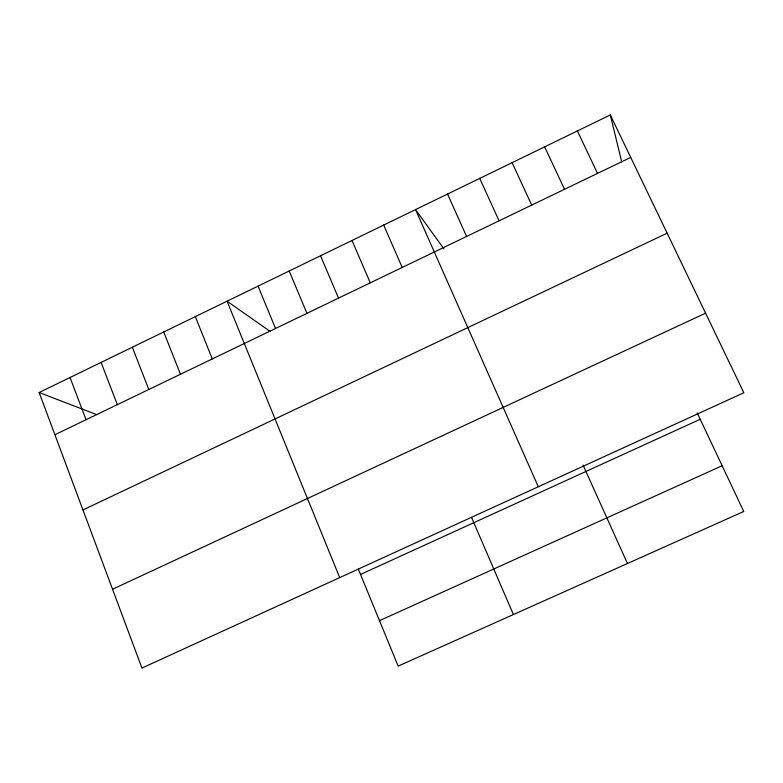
<?xml version="1.0" encoding="UTF-8"?>
<svg xmlns="http://www.w3.org/2000/svg" width="783" height="783" viewBox="0 0 783 783"><rect width="100%" height="100%" fill="white"/><g stroke="black" fill="none" stroke-linecap="round" stroke-linejoin="round"><path stroke-width="1.17" d="M39.15 392.518L610.3 114.944L743.85 392.743L141.948 668.056L39.15 392.518L96.387 414.53M54.898 434.722L630.716 157.422M82.959 509.939L667.145 233.187M112.546 589.247L705.591 313.171M360.513 574.458L700.208 419.267M379.491 620.665L722.151 465.738M270.184 331.444L227.06 301.191L339.695 577.6M443.883 248.828L415.528 209.599L538.303 486.762M577.384 130.947L597.527 173.405M697.193 412.886L743.752 511.475L398.165 666.118L358.34 569.163M544.655 146.852L564.523 189.3M512.111 162.668L531.696 205.107M479.734 178.397L499.055 220.826M583.061 465.102L627.457 563.506M447.543 194.037L466.599 236.456M383.69 225.073L402.208 267.463M471.532 517.387L513.403 614.547M352.027 240.459L370.281 282.839M320.531 255.767L338.53 298.137M289.201 270.996L306.946 313.337M258.047 286.138L275.538 328.469M195.31 316.626L212.301 358.927M163.735 331.972L180.462 374.254M132.327 347.231L148.809 389.494M101.095 362.412L117.333 404.654M70.039 377.504L86.032 419.727M610.3 114.944L621.712 161.934"/></g></svg>
